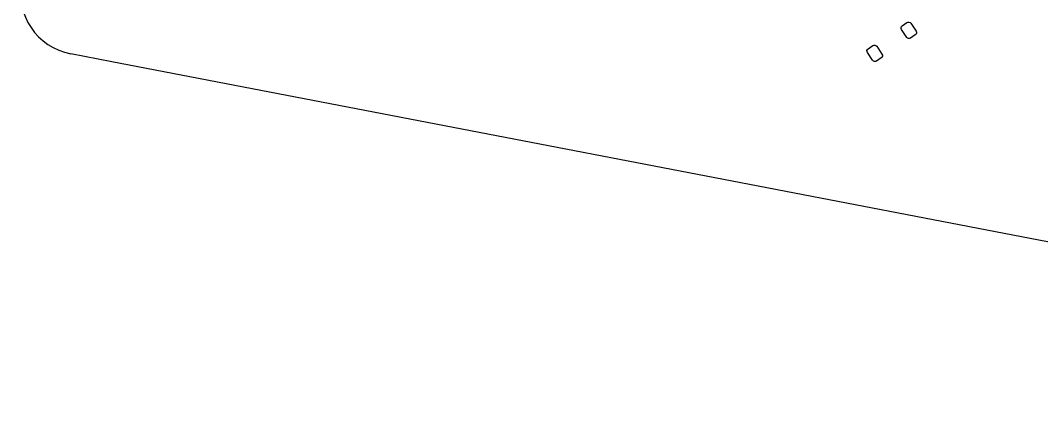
# Model space of a CAD drawing. Extents: x 101 to 518, y -308 to -134.
# Drawn here: x 101.5 to 183.5, y -307.3 to -276.6 of the extents above; entities that cross this region are included whole.
import ezdxf

# ---------------------------------------------------------------- set-up
doc = ezdxf.new("R2010")
doc.units = 0
doc.layers.add('BLACK', color=7, linetype='CONTINUOUS')

msp = doc.modelspace()

# ---------------------------------------------------------------- linework, layer by layer
at = {"layer": 'BLACK', "linetype": 'CONTINUOUS'}
for p, q in [((172.182202, -277.135868), (172.215444, -277.054615)), ((172.182585, -277.223658), (172.182202, -277.135868)), ((172.215444, -277.054615), (172.27725, -276.992267)), ((172.27725, -276.992267), (172.650317, -276.74063)), ((172.650317, -276.74063), (172.731277, -276.70668)), ((172.731277, -276.70668), (172.819067, -276.706297)), ((172.819067, -276.706297), (172.900321, -276.739539)), ((172.900321, -276.739539), (172.962669, -276.801345)), ((172.962669, -276.801345), (173.382063, -277.423123)), ((172.216535, -277.304619), (172.182585, -277.223658)), ((172.635929, -277.926397), (172.216535, -277.304619)), ((172.698277, -277.988203), (172.635929, -277.926397)), ((173.321348, -277.735475), (172.948281, -277.987112)), ((173.383154, -277.673127), (173.321348, -277.735475)), ((173.382063, -277.423123), (173.416013, -277.504084)), ((173.416396, -277.591874), (173.383154, -277.673127)), ((173.416013, -277.504084), (173.416396, -277.591874)), ((169.541426, -278.837603), (169.914493, -278.585966)), ((169.914493, -278.585966), (169.995453, -278.552016)), ((169.995453, -278.552016), (170.083243, -278.551633)), ((170.083243, -278.551633), (170.164497, -278.584875)), ((170.164497, -278.584875), (170.226845, -278.646681)), ((170.226845, -278.646681), (170.646239, -279.268459)), ((172.779531, -278.021445), (172.698277, -277.988203)), ((172.867321, -278.021062), (172.779531, -278.021445)), ((172.948281, -277.987112), (172.867321, -278.021062)), ((108.80974, -279.896311), (105.509757, -279.252412)), ((169.446378, -278.981204), (169.47962, -278.899951)), ((169.446761, -279.068994), (169.446378, -278.981204)), ((169.480711, -279.149955), (169.446761, -279.068994)), ((169.47962, -278.899951), (169.541426, -278.837603)), ((169.900105, -279.771733), (169.480711, -279.149955)), ((170.585524, -279.580811), (170.212457, -279.832448)), ((170.64733, -279.518463), (170.585524, -279.580811)), ((170.646239, -279.268459), (170.680189, -279.34942)), ((170.680572, -279.43721), (170.64733, -279.518463)), ((170.680189, -279.34942), (170.680572, -279.43721)), ((251.379039, -307.342807), (108.80974, -279.896311)), ((169.962453, -279.833539), (169.900105, -279.771733)), ((170.043707, -279.866781), (169.962453, -279.833539)), ((170.131497, -279.866398), (170.043707, -279.866781)), ((170.212457, -279.832448), (170.131497, -279.866398))]:
    msp.add_line(p, q, dxfattribs=at)
at = {"layer": 'BLACK'}
msp.add_arc((106.4673, -274.345), 4.999958, -190.95453806, -101.04093113, dxfattribs=at)

doc.saveas('drawing.dxf')
